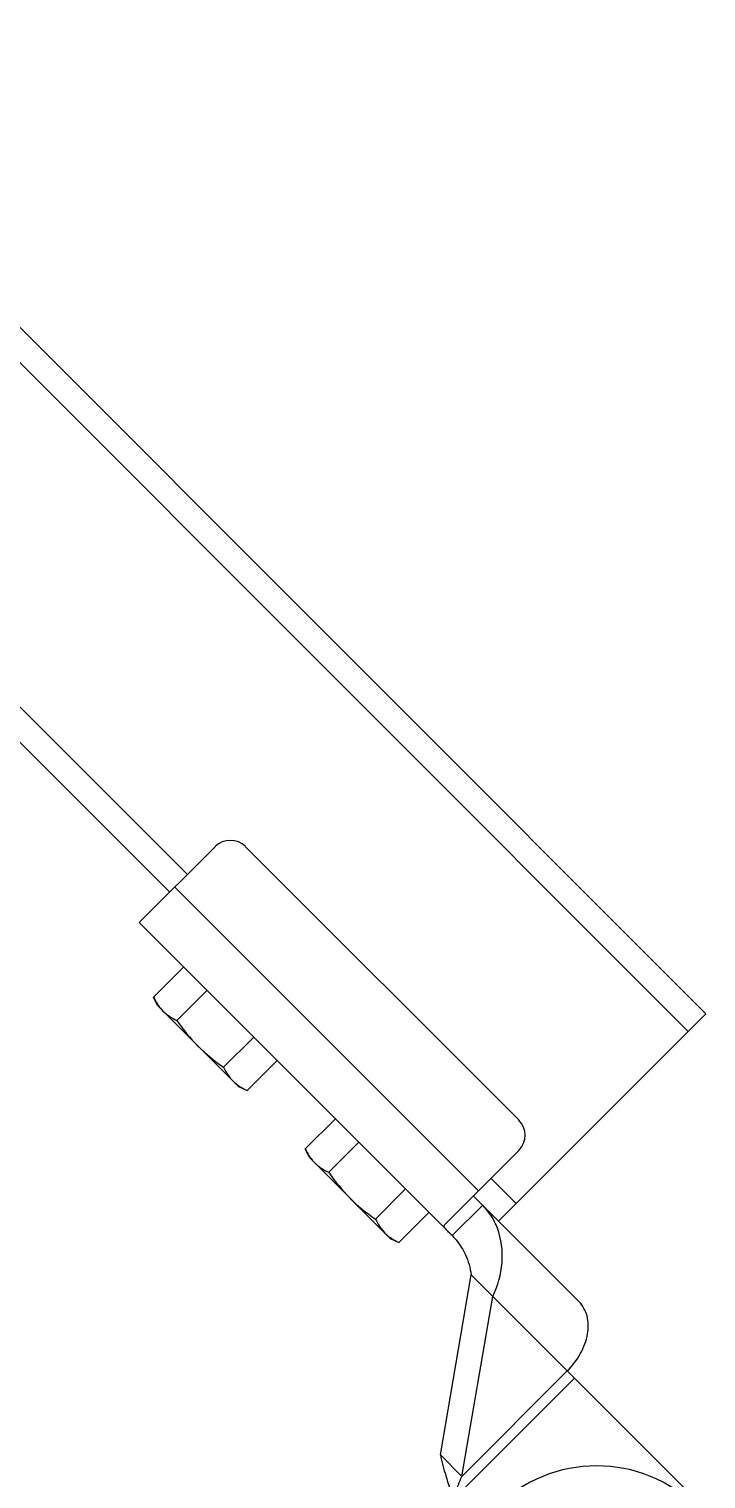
# Model space of a CAD drawing. Extents: x 1725261 to 1937680, y 860327 to 1571294.
# Drawn here: x 1829847 to 1830973, y 1211118 to 1213530 of the extents above; entities that cross this region are included whole.
import ezdxf

# ---------------------------------------------------------------- set-up
doc = ezdxf.new("R2010")
doc.units = 0
doc.header["$LTSCALE"] = 1000
doc.header["$MEASUREMENT"] = 0

msp = doc.modelspace()

# ---------------------------------------------------------------- linework, layer by layer
at = {"linetype": 'Continuous'}
for p, q in [((1826764.5, 1216101), (1830973.3, 1211892.2)), ((1826735, 1216071.5), (1830943.9, 1211862.7)), ((1826996, 1215238.1), (1830110.4, 1212123.7)), ((1826966.5, 1215208.6), (1830080.9, 1212094.2)), ((1830030.4, 1212043.7), (1830156.7, 1212170)), ((1830207.2, 1212170), (1830661.8, 1211715.4)), ((1830089.3, 1212102.7), (1830594.5, 1211597.5)), ((1830551.1, 1211523), (1830030.4, 1212043.7)), ((1830104.2, 1211969.9), (1830054.1, 1211919.9)), ((1830143, 1211931.1), (1830092.9, 1211881)), ((1830060.7, 1211905.6), (1830054.1, 1211919.9)), ((1830060.7, 1211905.6), (1830195.4, 1211770.9)), ((1830973.3, 1211892.2), (1830628.1, 1211547)), ((1830220.8, 1211853.3), (1830170.7, 1211803.2)), ((1830259.7, 1211814.4), (1830209.6, 1211764.3)), ((1830195.4, 1211770.9), (1830209.6, 1211764.3)), ((1830356.7, 1211717.4), (1830306.6, 1211667.3)), ((1830313.3, 1211653.1), (1830306.6, 1211667.3)), ((1830395.6, 1211678.5), (1830345.5, 1211628.4)), ((1830538, 1211541), (1830661.8, 1211664.9)), ((1830313.3, 1211653.1), (1830448, 1211518.4)), ((1830615.5, 1211618.6), (1830657.6, 1211576.5)), ((1830473.4, 1211600.7), (1830423.3, 1211550.6)), ((1830586, 1211589.1), (1830762.2, 1211412.9)), ((1830551.1, 1211523), (1830601.7, 1211573.5)), ((1830512.3, 1211561.8), (1830462.2, 1211511.7)), ((1830448, 1211518.4), (1830462.2, 1211511.7)), ((1830531.4, 1211158.3), (1830582.8, 1211457.7)), ((1830582.8, 1211457.7), (1830959.7, 1211080.7)), ((1830567.1, 1211122.5), (1830618.5, 1211421.9)), ((1830742.5, 1211297.9), (1830567.1, 1211122.5)), ((1830553.2, 1211084.8), (1830754.4, 1211286)), ((1830531.4, 1211158.3), (1830567.1, 1211122.5))]:
    msp.add_line(p, q, dxfattribs=at)
for centre, radius, start, end in [((1830181.9, 1212144.8), 35.7, 45, 135), ((1830636.6, 1211690.1), 35.7, 315, 45), ((1830791.3, 1210902), 238.1, 45, 225)]:
    msp.add_arc(centre, radius, start, end, dxfattribs=at)
for points, knots in [([(1830054.1, 1211919.9), (1830054.6, 1211918.7), (1830056.9, 1211914), (1830059.5, 1211909.5), (1830061.7, 1211906.3)], [0, 0, 0, 0, 0.253346, 1, 1, 1, 1]), ([(1830069.7, 1211896.6), (1830073, 1211893.4), (1830080.4, 1211887.4), (1830088.6, 1211883), (1830092.9, 1211881)], [0, 0, 0, 0, 0.493589, 1, 1, 1, 1]), ([(1830170.7, 1211803.2), (1830172.7, 1211798.9), (1830177.2, 1211790.6), (1830183.1, 1211783.2), (1830186.4, 1211780)], [0, 0, 0, 0, 0.506411, 1, 1, 1, 1]), ([(1830186.4, 1211780), (1830189.6, 1211776.7), (1830197, 1211770.8), (1830205.3, 1211766.3), (1830209.6, 1211764.3)], [0, 0, 0, 0, 0.493589, 1, 1, 1, 1]), ([(1830306.6, 1211667.3), (1830307.2, 1211666.1), (1830309.5, 1211661.4), (1830312.1, 1211656.9), (1830314.3, 1211653.7)], [0, 0, 0, 0, 0.253346, 1, 1, 1, 1]), ([(1830322.3, 1211644.1), (1830325.6, 1211640.8), (1830332.9, 1211634.9), (1830341.2, 1211630.4), (1830345.5, 1211628.4)], [0, 0, 0, 0, 0.493589, 1, 1, 1, 1]), ([(1830626.1, 1211535.7), (1830624.7, 1211539.2), (1830618.6, 1211553), (1830609.6, 1211565.5), (1830601.7, 1211573.5)], [0, 0, 0, 0, 0.252907, 1, 1, 1, 1]), ([(1830423.3, 1211550.6), (1830425.3, 1211546.3), (1830429.8, 1211538), (1830435.7, 1211530.7), (1830438.9, 1211527.4)], [0, 0, 0, 0, 0.506411, 1, 1, 1, 1]), ([(1830551.1, 1211523), (1830549.1, 1211525), (1830545.2, 1211528.9), (1830540.6, 1211533.6), (1830536.3, 1211539.4), (1830538, 1211541)], [0, 0, 0, 0, 0.378665, 0.693291, 1, 1, 1, 1]), ([(1830438.9, 1211527.4), (1830442.2, 1211524.1), (1830449.6, 1211518.2), (1830457.9, 1211513.7), (1830462.2, 1211511.7)], [0, 0, 0, 0, 0.493589, 1, 1, 1, 1]), ([(1830551.1, 1211523), (1830560.2, 1211513.9), (1830574.3, 1211493.1), (1830580.9, 1211469.2), (1830582.8, 1211457.7)], [0, 0, 0, 0, 0.522516, 1, 1, 1, 1]), ([(1830618.5, 1211421.9), (1830627, 1211439.4), (1830637.9, 1211477.6), (1830633.1, 1211517.6), (1830626.1, 1211535.7)], [0, 0, 0, 0, 0.500769, 1, 1, 1, 1]), ([(1830742.5, 1211297.9), (1830751.2, 1211306.6), (1830765.7, 1211325.7), (1830777.8, 1211357.7), (1830778, 1211388.9), (1830768.5, 1211406.6), (1830762.2, 1211412.9)], [0, 0, 0, 0, 0.287971, 0.555344, 0.790532, 1, 1, 1, 1]), ([(1830531.4, 1211158.3), (1830533.6, 1211146.5), (1830540.5, 1211121.8), (1830548.8, 1211097.6), (1830553.2, 1211084.8)], [0, 0, 0, 0, 0.468219, 1, 1, 1, 1]), ([(1830553.2, 1211084.8), (1830554.2, 1211088), (1830558.4, 1211100.8), (1830562.9, 1211113.5), (1830567.1, 1211122.5)], [0, 0, 0, 0, 0.254643, 1, 1, 1, 1])]:
    msp.add_open_spline(points, degree=3, knots=knots, dxfattribs=at)
for points in [[(1830061.7, 1211906.3), (1830064.1, 1211902.9), (1830066.7, 1211899.6), (1830069.7, 1211896.6)], [(1830092.9, 1211881), (1830103.4, 1211865.8), (1830115, 1211851.3), (1830128, 1211838.3)], [(1830128, 1211838.3), (1830141.1, 1211825.3), (1830155.6, 1211813.7), (1830170.7, 1211803.2)], [(1830314.3, 1211653.7), (1830316.6, 1211650.3), (1830319.3, 1211647), (1830322.3, 1211644.1)], [(1830345.5, 1211628.4), (1830356, 1211613.3), (1830367.6, 1211598.7), (1830380.6, 1211585.7)], [(1830380.6, 1211585.7), (1830393.6, 1211572.7), (1830408.1, 1211561.1), (1830423.3, 1211550.6)]]:
    msp.add_open_spline(points, degree=3, dxfattribs=at)

doc.saveas('drawing.dxf')
